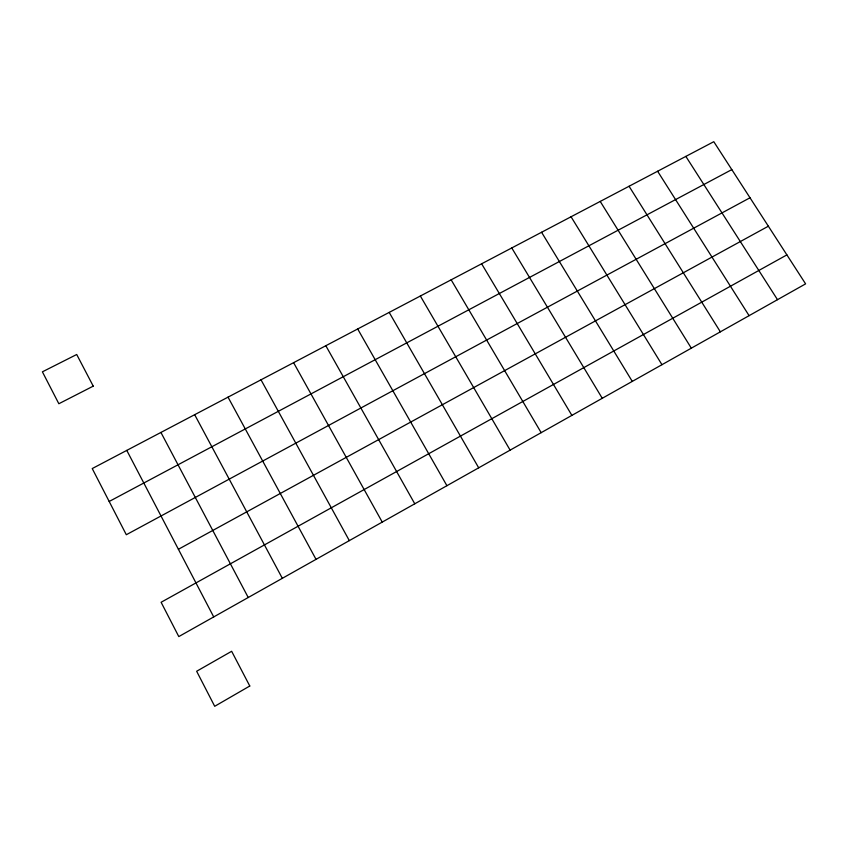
<?xml version="1.0" encoding="UTF-8"?>
<svg xmlns="http://www.w3.org/2000/svg" width="848" height="848" viewBox="0 0 848 848"><rect width="100%" height="100%" fill="white"/><g stroke="black" fill="none" stroke-linecap="round" stroke-linejoin="round"><path stroke-width="1.27" d="M786.891 254.898L161.109 602.271L178.79 636.583L805.6 283.868L713.793 141.701L92.231 468.562L126.31 534.728L750.003 197.775M178.398 549.281L768.362 226.204M109.18 501.475L731.813 169.611M685.852 156.403L777.499 299.683M657.613 171.254L749.091 315.668M629.068 186.263L720.365 331.833M600.225 201.432L691.321 348.168M571.054 216.77L661.959 364.693M541.575 232.267L632.269 381.399M511.768 247.945L602.25 398.295M481.632 263.792L571.881 415.382M451.157 279.819L541.172 432.66M420.354 296.016L510.114 450.14M389.2 312.403L478.696 467.82M357.686 328.971L446.917 485.703M325.823 345.719L414.767 503.797M293.599 362.668L382.236 522.092M261.004 379.809L349.323 540.621M228.027 397.15L316.028 559.351M194.669 414.693L282.331 578.315M160.919 432.438L248.231 597.501M126.776 450.394L213.717 616.92M249.778 686.011L214.703 706.299L196.651 671.256L231.652 651.285L249.778 686.011M93.238 386.137L58.841 403.743L42.4 371.827L76.712 354.496L93.238 386.137"/></g></svg>
